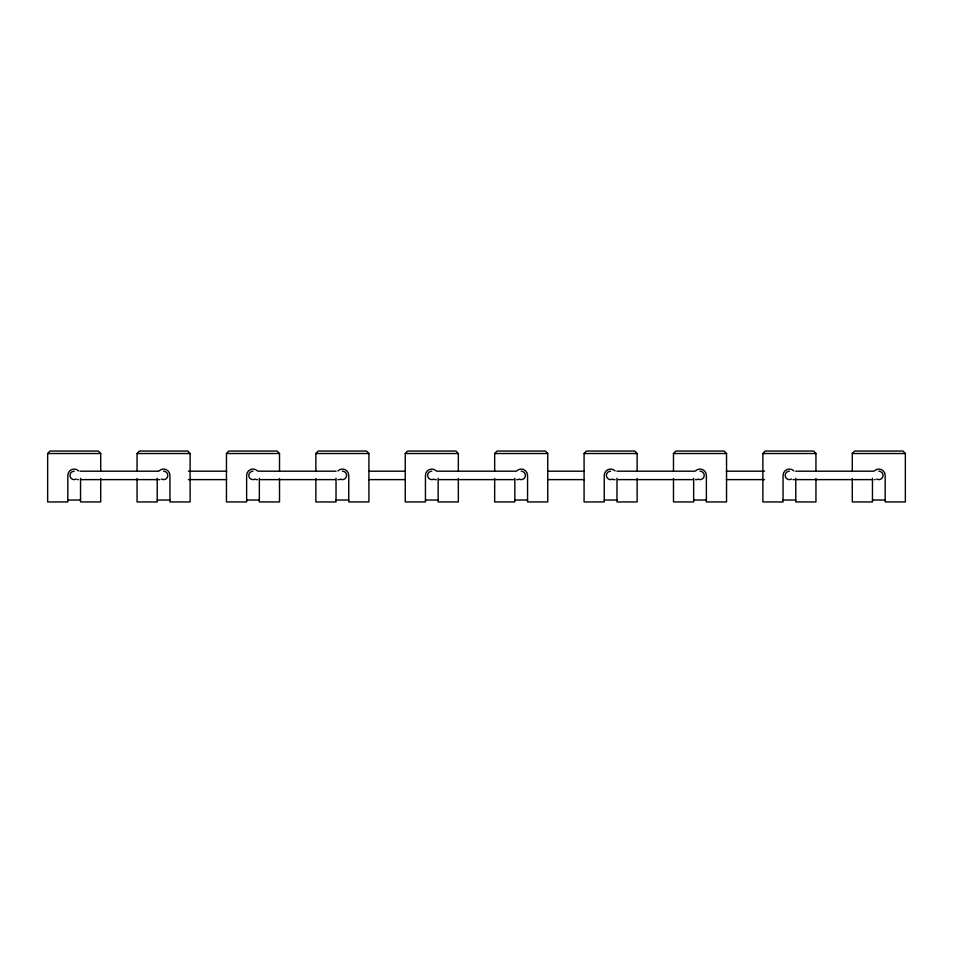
<?xml version="1.0" encoding="UTF-8"?>
<svg xmlns="http://www.w3.org/2000/svg" width="953" height="953" viewBox="0 0 953 953"><rect width="100%" height="100%" fill="white"/><g stroke="black" fill="none" stroke-linecap="round" stroke-linejoin="round"><path stroke-width="1.43" d="M78.682 470.913A6.361 6.361 0 0 0 67.818 475.404L67.818 501.945L47.65 501.945L47.65 453.521L49.985 451.055L98.373 451.055L100.708 453.521L100.708 471.127M137.053 471.127L137.053 453.521L139.388 451.055L187.777 451.055L190.112 453.521L190.112 501.945L169.944 501.945L169.944 475.404A6.361 6.361 0 0 0 159.091 470.913M257.489 470.913A6.361 6.361 0 0 0 246.624 475.404L246.624 501.945L226.457 501.945L226.457 453.521L228.791 451.055L277.18 451.055L279.515 453.521L279.515 471.127M315.86 471.127L315.86 453.521L318.195 451.055L366.583 451.055L368.918 453.521L368.918 501.945L348.75 501.945L348.75 475.404A6.361 6.361 0 0 0 337.898 470.913M436.295 470.913A6.361 6.361 0 0 0 425.443 475.404L425.443 501.945L405.263 501.945L405.263 453.521L407.598 451.055L455.999 451.055L458.333 453.521L458.333 471.127M494.667 471.127L494.667 453.521L497.001 451.055L545.402 451.055L547.737 453.521L547.737 501.945L527.557 501.945L527.557 475.404A6.361 6.361 0 0 0 516.705 470.913M615.102 470.913A6.361 6.361 0 0 0 604.25 475.404L604.25 501.945L584.082 501.945L584.082 453.521L586.417 451.055L634.805 451.055L637.14 453.521L637.14 471.127M673.485 471.127L673.485 453.521L675.82 451.055L724.209 451.055L726.543 453.521L726.543 501.945L706.376 501.945L706.376 475.404A6.361 6.361 0 0 0 695.511 470.913M793.909 470.913A6.361 6.361 0 0 0 783.056 475.404L783.056 501.945L762.888 501.945L762.888 453.521L765.223 451.055L813.612 451.055L815.947 453.521L815.947 471.127M852.292 471.127L852.292 453.521L854.627 451.055L903.015 451.055L905.35 453.521L905.35 501.945L885.182 501.945L885.182 475.404A6.361 6.361 0 0 0 874.318 470.913M47.65 453.521L100.708 453.521M137.053 453.521L190.112 453.521M226.457 453.521L279.515 453.521M315.86 453.521L368.918 453.521M405.263 453.521L458.333 453.521M494.667 453.521L547.737 453.521M584.082 453.521L637.14 453.521M673.485 453.521L726.543 453.521M762.888 453.521L815.947 453.521M852.292 453.521L905.35 453.521M80.159 471.199L158.484 471.199M188.468 471.199L226.635 471.199M258.382 471.199L336.075 471.199M368.751 471.199L405.442 471.199M437.189 471.199L515.811 471.199M547.558 471.199L584.249 471.199M616.925 471.199L694.618 471.199M726.365 471.199L764.532 471.199M795.731 471.199L873.436 471.199M77.622 479.621L78.432 479.621M81.065 479.621L159.806 479.621M188.468 479.621L226.635 479.621M255.833 479.621L257.477 479.621M260.252 479.621L335.122 479.621M337.91 479.621L339.554 479.621M368.751 479.621L405.442 479.621M434.639 479.621L436.283 479.621M439.071 479.621L513.929 479.621M516.717 479.621L518.361 479.621M547.558 479.621L584.249 479.621M613.446 479.621L615.09 479.621M617.878 479.621L692.748 479.621M695.523 479.621L697.167 479.621M726.365 479.621L764.532 479.621M793.051 479.621L794.802 479.621M796.684 479.621L871.554 479.621M874.33 479.621L875.188 479.621M67.818 500.027L80.54 500.027M157.221 500.027L169.944 500.027M246.624 500.027L259.347 500.027M336.028 500.027L348.75 500.027M425.443 500.027L438.154 500.027M514.846 500.027L527.557 500.027M604.25 500.027L616.972 500.027M693.653 500.027L706.376 500.027M783.056 500.027L795.779 500.027M872.46 500.027L885.182 500.027M872.46 478.311L872.46 501.945L852.292 501.945L852.292 478.466M815.947 478.466L815.947 501.945L795.779 501.945L795.779 478.311M693.653 478.311L693.653 501.945L673.485 501.945L673.485 478.466M637.14 478.466L637.14 501.945L616.972 501.945L616.972 478.311M514.846 478.311L514.846 501.945L494.667 501.945L494.667 478.466M458.333 478.466L458.333 501.945L438.154 501.945L438.154 478.311M336.028 478.311L336.028 501.945L315.86 501.945L315.86 478.466M279.515 478.466L279.515 501.945L259.347 501.945L259.347 478.311M157.221 478.311L157.221 501.945L137.053 501.945L137.053 478.466M100.708 478.466L100.708 501.945L80.54 501.945L80.54 478.311M76.288 479.061A4.217 4.217 0 0 1 70.105 476.5A4.217 4.217 0 0 1 74.179 471.199M163.582 471.199A4.217 4.217 0 0 1 167.657 476.5A4.217 4.217 0 0 1 161.474 479.061M255.094 479.061A4.217 4.217 0 0 1 248.912 476.5A4.217 4.217 0 0 1 252.986 471.199M342.389 471.199A4.217 4.217 0 0 1 346.463 476.5A4.217 4.217 0 0 1 340.281 479.061M433.901 479.061A4.217 4.217 0 0 1 427.73 476.5A4.217 4.217 0 0 1 431.792 471.199M878.821 471.199A4.217 4.217 0 0 1 882.895 476.5A4.217 4.217 0 0 1 876.712 479.061M791.526 479.061A4.217 4.217 0 0 1 785.343 476.5A4.217 4.217 0 0 1 789.418 471.199M700.014 471.199A4.217 4.217 0 0 1 704.088 476.5A4.217 4.217 0 0 1 697.906 479.061M612.719 479.061A4.217 4.217 0 0 1 606.537 476.5A4.217 4.217 0 0 1 610.611 471.199M521.208 471.199A4.217 4.217 0 0 1 525.27 476.5A4.217 4.217 0 0 1 519.099 479.061"/></g></svg>
